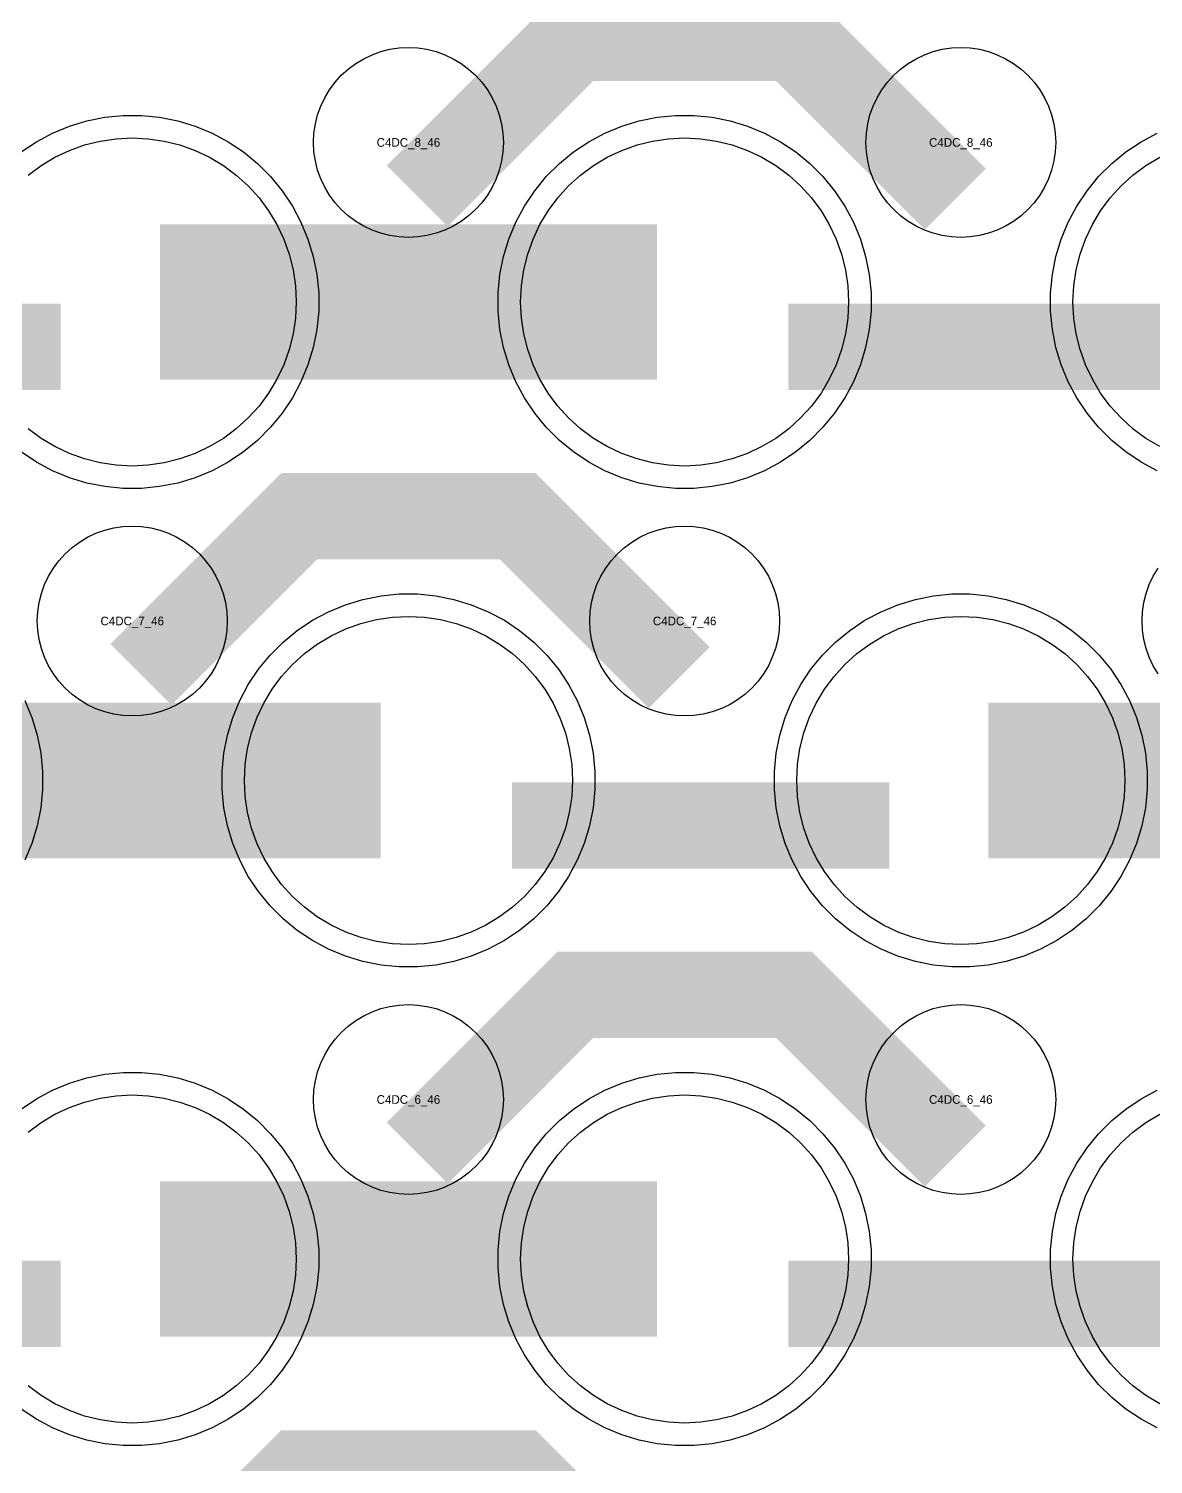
# Model space of a CAD drawing. Extents: x -11880 to 11880, y -14992 to 14992.
# Drawn here: x 2690 to 3015.8, y -14067.6 to -13651.9 of the extents above; entities that cross this region are included whole.
import ezdxf
from ezdxf.enums import TextEntityAlignment as Align

# ---------------------------------------------------------------- set-up
doc = ezdxf.new("R2010")
doc.units = 0
doc.header["$MEASUREMENT"] = 0
for name, color, linetype in [('GDS_775_DT_237', 138, 'CONTINUOUS'), ('RDL1_FS', 34, 'CONTINUOUS'), ('RDL_BS', 160, 'CONTINUOUS')]:
    doc.layers.add(name, color=color, linetype=linetype)

msp = doc.modelspace()

# ---------------------------------------------------------------- linework, layer by layer
at = {"layer": 'RDL1_FS', "color": 241, "true_color": 0xf7abae}
for points in [[(2689.86, -13694.326), (2693.605, -13691.548), (2697.605, -13689.15), (2701.819, -13687.158), (2706.209, -13685.586), (2710.732, -13684.454), (2715.343, -13683.77), (2720, -13683.541), (2724.657, -13683.77), (2729.268, -13684.454), (2733.791, -13685.586), (2738.181, -13687.158), (2742.395, -13689.15), (2746.395, -13691.548), (2750.14, -13694.326), (2753.594, -13697.456), (2756.724, -13700.91), (2759.502, -13704.655), (2761.9, -13708.655), (2763.892, -13712.869), (2765.464, -13717.259), (2766.596, -13721.782), (2767.28, -13726.393), (2767.509, -13731.05), (2767.28, -13735.707), (2766.596, -13740.318), (2765.464, -13744.841), (2763.892, -13749.231), (2761.9, -13753.445), (2759.502, -13757.445), (2756.724, -13761.19), (2753.594, -13764.644), (2750.14, -13767.774), (2746.395, -13770.552), (2742.395, -13772.95), (2738.181, -13774.942), (2733.791, -13776.514), (2729.268, -13777.646), (2724.657, -13778.33), (2720, -13778.559), (2715.343, -13778.33), (2710.732, -13777.646), (2706.209, -13776.514), (2701.819, -13774.942), (2697.605, -13772.95), (2693.605, -13770.552), (2689.86, -13767.774)], [(3017.605, -13772.95), (3013.605, -13770.552), (3009.86, -13767.774), (3006.406, -13764.644), (3003.276, -13761.19), (3000.498, -13757.445), (2998.1, -13753.445), (2996.108, -13749.231), (2994.536, -13744.841), (2993.404, -13740.318), (2992.72, -13735.707), (2992.491, -13731.05), (2992.72, -13726.393), (2993.404, -13721.782), (2994.536, -13717.259), (2996.108, -13712.869), (2998.1, -13708.655), (3000.498, -13704.655), (3003.276, -13700.91), (3006.406, -13697.456), (3009.86, -13694.326), (3013.605, -13691.548), (3017.605, -13689.15)], [(2689.86, -13971.456), (2693.605, -13968.678), (2697.605, -13966.28), (2701.819, -13964.288), (2706.209, -13962.716), (2710.732, -13961.584), (2715.343, -13960.9), (2720, -13960.671), (2724.657, -13960.9), (2729.268, -13961.584), (2733.791, -13962.716), (2738.181, -13964.288), (2742.395, -13966.28), (2746.395, -13968.678), (2750.14, -13971.456), (2753.594, -13974.586), (2756.724, -13978.04), (2759.502, -13981.785), (2761.9, -13985.785), (2763.892, -13989.999), (2765.464, -13994.389), (2766.596, -13998.912), (2767.28, -14003.523), (2767.509, -14008.18), (2767.28, -14012.837), (2766.596, -14017.448), (2765.464, -14021.971), (2763.892, -14026.361), (2761.9, -14030.575), (2759.502, -14034.575), (2756.724, -14038.32), (2753.594, -14041.774), (2750.14, -14044.904), (2746.395, -14047.682), (2742.395, -14050.08), (2738.181, -14052.072), (2733.791, -14053.644), (2729.268, -14054.776), (2724.657, -14055.46), (2720, -14055.689), (2715.343, -14055.46), (2710.732, -14054.776), (2706.209, -14053.644), (2701.819, -14052.072), (2697.605, -14050.08), (2693.605, -14047.682), (2689.86, -14044.904)], [(3017.605, -14050.08), (3013.605, -14047.682), (3009.86, -14044.904), (3006.406, -14041.774), (3003.276, -14038.32), (3000.498, -14034.575), (2998.1, -14030.575), (2996.108, -14026.361), (2994.536, -14021.971), (2993.404, -14017.448), (2992.72, -14012.837), (2992.491, -14008.18), (2992.72, -14003.523), (2993.404, -13998.912), (2994.536, -13994.389), (2996.108, -13989.999), (2998.1, -13985.785), (3000.498, -13981.785), (3003.276, -13978.04), (3006.406, -13974.586), (3009.86, -13971.456), (3013.605, -13968.678), (3017.605, -13966.28)]]:
    msp.add_lwpolyline(points, dxfattribs=at)
for points in [[(2880, -13778.559), (2875.343, -13778.33), (2870.732, -13777.646), (2866.209, -13776.514), (2861.819, -13774.942), (2857.605, -13772.95), (2853.605, -13770.552), (2849.86, -13767.774), (2846.406, -13764.644), (2843.276, -13761.19), (2840.498, -13757.445), (2838.1, -13753.445), (2836.108, -13749.231), (2834.536, -13744.841), (2833.404, -13740.318), (2832.72, -13735.707), (2832.491, -13731.05), (2832.72, -13726.393), (2833.404, -13721.782), (2834.536, -13717.259), (2836.108, -13712.869), (2838.1, -13708.655), (2840.498, -13704.655), (2843.276, -13700.91), (2846.406, -13697.456), (2849.86, -13694.326), (2853.605, -13691.548), (2857.605, -13689.15), (2861.819, -13687.158), (2866.209, -13685.586), (2870.732, -13684.454), (2875.343, -13683.77), (2880, -13683.541), (2884.657, -13683.77), (2889.268, -13684.454), (2893.791, -13685.586), (2898.181, -13687.158), (2902.395, -13689.15), (2906.395, -13691.548), (2910.14, -13694.326), (2913.594, -13697.456), (2916.724, -13700.91), (2919.502, -13704.655), (2921.9, -13708.655), (2923.892, -13712.869), (2925.464, -13717.259), (2926.596, -13721.782), (2927.28, -13726.393), (2927.509, -13731.05), (2927.28, -13735.707), (2926.596, -13740.318), (2925.464, -13744.841), (2923.892, -13749.231), (2921.9, -13753.445), (2919.502, -13757.445), (2916.724, -13761.19), (2913.594, -13764.644), (2910.14, -13767.774), (2906.395, -13770.552), (2902.395, -13772.95), (2898.181, -13774.942), (2893.791, -13776.514), (2889.268, -13777.646), (2884.657, -13778.33)], [(2800, -13917.124), (2795.343, -13916.895), (2790.732, -13916.211), (2786.209, -13915.079), (2781.819, -13913.507), (2777.605, -13911.515), (2773.605, -13909.117), (2769.86, -13906.339), (2766.406, -13903.209), (2763.276, -13899.755), (2760.498, -13896.01), (2758.1, -13892.01), (2756.108, -13887.796), (2754.536, -13883.406), (2753.404, -13878.883), (2752.72, -13874.272), (2752.491, -13869.615), (2752.72, -13864.958), (2753.404, -13860.347), (2754.536, -13855.824), (2756.108, -13851.434), (2758.1, -13847.22), (2760.498, -13843.22), (2763.276, -13839.475), (2766.406, -13836.021), (2769.86, -13832.891), (2773.605, -13830.113), (2777.605, -13827.715), (2781.819, -13825.723), (2786.209, -13824.151), (2790.732, -13823.019), (2795.343, -13822.335), (2800, -13822.106), (2804.657, -13822.335), (2809.268, -13823.019), (2813.791, -13824.151), (2818.181, -13825.723), (2822.395, -13827.715), (2826.395, -13830.113), (2830.14, -13832.891), (2833.594, -13836.021), (2836.724, -13839.475), (2839.502, -13843.22), (2841.9, -13847.22), (2843.892, -13851.434), (2845.464, -13855.824), (2846.596, -13860.347), (2847.28, -13864.958), (2847.509, -13869.615), (2847.28, -13874.272), (2846.596, -13878.883), (2845.464, -13883.406), (2843.892, -13887.796), (2841.9, -13892.01), (2839.502, -13896.01), (2836.724, -13899.755), (2833.594, -13903.209), (2830.14, -13906.339), (2826.395, -13909.117), (2822.395, -13911.515), (2818.181, -13913.507), (2813.791, -13915.079), (2809.268, -13916.211), (2804.657, -13916.895)], [(2960, -13917.124), (2955.343, -13916.895), (2950.732, -13916.211), (2946.209, -13915.079), (2941.819, -13913.507), (2937.605, -13911.515), (2933.605, -13909.117), (2929.86, -13906.339), (2926.406, -13903.209), (2923.276, -13899.755), (2920.498, -13896.01), (2918.1, -13892.01), (2916.108, -13887.796), (2914.536, -13883.406), (2913.404, -13878.883), (2912.72, -13874.272), (2912.491, -13869.615), (2912.72, -13864.958), (2913.404, -13860.347), (2914.536, -13855.824), (2916.108, -13851.434), (2918.1, -13847.22), (2920.498, -13843.22), (2923.276, -13839.475), (2926.406, -13836.021), (2929.86, -13832.891), (2933.605, -13830.113), (2937.605, -13827.715), (2941.819, -13825.723), (2946.209, -13824.151), (2950.732, -13823.019), (2955.343, -13822.335), (2960, -13822.106), (2964.657, -13822.335), (2969.268, -13823.019), (2973.791, -13824.151), (2978.181, -13825.723), (2982.395, -13827.715), (2986.395, -13830.113), (2990.14, -13832.891), (2993.594, -13836.021), (2996.724, -13839.475), (2999.502, -13843.22), (3001.9, -13847.22), (3003.892, -13851.434), (3005.464, -13855.824), (3006.596, -13860.347), (3007.28, -13864.958), (3007.509, -13869.615), (3007.28, -13874.272), (3006.596, -13878.883), (3005.464, -13883.406), (3003.892, -13887.796), (3001.9, -13892.01), (2999.502, -13896.01), (2996.724, -13899.755), (2993.594, -13903.209), (2990.14, -13906.339), (2986.395, -13909.117), (2982.395, -13911.515), (2978.181, -13913.507), (2973.791, -13915.079), (2969.268, -13916.211), (2964.657, -13916.895)], [(2880, -14055.689), (2875.343, -14055.46), (2870.732, -14054.776), (2866.209, -14053.644), (2861.819, -14052.072), (2857.605, -14050.08), (2853.605, -14047.682), (2849.86, -14044.904), (2846.406, -14041.774), (2843.276, -14038.32), (2840.498, -14034.575), (2838.1, -14030.575), (2836.108, -14026.361), (2834.536, -14021.971), (2833.404, -14017.448), (2832.72, -14012.837), (2832.491, -14008.18), (2832.72, -14003.523), (2833.404, -13998.912), (2834.536, -13994.389), (2836.108, -13989.999), (2838.1, -13985.785), (2840.498, -13981.785), (2843.276, -13978.04), (2846.406, -13974.586), (2849.86, -13971.456), (2853.605, -13968.678), (2857.605, -13966.28), (2861.819, -13964.288), (2866.209, -13962.716), (2870.732, -13961.584), (2875.343, -13960.9), (2880, -13960.671), (2884.657, -13960.9), (2889.268, -13961.584), (2893.791, -13962.716), (2898.181, -13964.288), (2902.395, -13966.28), (2906.395, -13968.678), (2910.14, -13971.456), (2913.594, -13974.586), (2916.724, -13978.04), (2919.502, -13981.785), (2921.9, -13985.785), (2923.892, -13989.999), (2925.464, -13994.389), (2926.596, -13998.912), (2927.28, -14003.523), (2927.509, -14008.18), (2927.28, -14012.837), (2926.596, -14017.448), (2925.464, -14021.971), (2923.892, -14026.361), (2921.9, -14030.575), (2919.502, -14034.575), (2916.724, -14038.32), (2913.594, -14041.774), (2910.14, -14044.904), (2906.395, -14047.682), (2902.395, -14050.08), (2898.181, -14052.072), (2893.791, -14053.644), (2889.268, -14054.776), (2884.657, -14055.46)]]:
    msp.add_lwpolyline(points, close=True, dxfattribs=at)
for points in [[(2728.002, -13731.05, 45, 45, 0), (2800.002, -13731.05, 45, 45, 0)], [(2800.002, -13731.05, 45, 45, 0), (2872.002, -13731.05, 45, 45, 0)], [(2648.002, -13869.615, 45, 45, 0), (2720.002, -13869.615, 45, 45, 0)], [(2720.002, -13869.615, 45, 45, 0), (2792.002, -13869.615, 45, 45, 0)], [(2968.002, -13869.615, 45, 45, 0), (3040.002, -13869.615, 45, 45, 0)], [(2728.002, -14008.18, 45, 45, 0), (2800.002, -14008.18, 45, 45, 0)], [(2800.002, -14008.18, 45, 45, 0), (2872.002, -14008.18, 45, 45, 0)]]:
    msp.add_lwpolyline(points, format="xyseb", dxfattribs=at)
at = {"layer": 'RDL_BS'}
for points in [[(2802.562, -13700.364, 25, 25, 0), (2848.377, -13654.549, 25, 25, 0), (2881.93, -13654.549, 25, 25, 0)], [(2958.401, -13701.263, 25, 25, 0), (2911.687, -13654.549, 25, 25, 0), (2881.929, -13654.549, 25, 25, 0)], [(2722.562, -13838.929, 25, 25, 0), (2768.377, -13793.114, 25, 25, 0), (2801.93, -13793.114, 25, 25, 0)], [(2878.401, -13839.828, 25, 25, 0), (2831.687, -13793.114, 25, 25, 0), (2801.929, -13793.114, 25, 25, 0)], [(2802.562, -13977.494, 25, 25, 0), (2848.377, -13931.679, 25, 25, 0), (2881.93, -13931.679, 25, 25, 0)], [(2958.401, -13978.393, 25, 25, 0), (2911.687, -13931.679, 25, 25, 0), (2881.929, -13931.679, 25, 25, 0)], [(2722.562, -14116.059, 25, 25, 0), (2768.377, -14070.244, 25, 25, 0), (2801.93, -14070.244, 25, 25, 0)], [(2878.401, -14116.958, 25, 25, 0), (2831.687, -14070.244, 25, 25, 0), (2801.929, -14070.244, 25, 25, 0)]]:
    msp.add_lwpolyline(points, format="xyseb", dxfattribs=at)
for points in [[(2800, -13712.356), (2797.307, -13712.224), (2794.635, -13711.828), (2792.016, -13711.171), (2789.481, -13710.264), (2787.044, -13709.112), (2784.72, -13707.719), (2782.557, -13706.116), (2780.558, -13704.304), (2778.746, -13702.305), (2777.143, -13700.142), (2775.75, -13697.818), (2774.598, -13695.381), (2773.691, -13692.846), (2773.034, -13690.227), (2772.638, -13687.555), (2772.506, -13684.862), (2772.638, -13682.169), (2773.034, -13679.497), (2773.691, -13676.878), (2774.598, -13674.343), (2775.75, -13671.906), (2777.143, -13669.582), (2778.746, -13667.419), (2780.558, -13665.42), (2782.557, -13663.608), (2784.72, -13662.005), (2787.044, -13660.612), (2789.481, -13659.46), (2792.016, -13658.553), (2794.635, -13657.896), (2797.307, -13657.5), (2800, -13657.368), (2802.693, -13657.5), (2805.365, -13657.896), (2807.984, -13658.553), (2810.519, -13659.46), (2812.956, -13660.612), (2815.28, -13662.005), (2817.443, -13663.608), (2819.442, -13665.42), (2821.254, -13667.419), (2822.857, -13669.582), (2824.25, -13671.906), (2825.402, -13674.343), (2826.309, -13676.878), (2826.966, -13679.497), (2827.362, -13682.169), (2827.494, -13684.862), (2827.362, -13687.555), (2826.966, -13690.227), (2826.309, -13692.846), (2825.402, -13695.381), (2824.25, -13697.818), (2822.857, -13700.142), (2821.254, -13702.305), (2819.442, -13704.304), (2817.443, -13706.116), (2815.28, -13707.719), (2812.956, -13709.112), (2810.519, -13710.264), (2807.984, -13711.171), (2805.365, -13711.828), (2802.693, -13712.224)], [(2960, -13712.356), (2957.307, -13712.224), (2954.635, -13711.828), (2952.016, -13711.171), (2949.481, -13710.264), (2947.044, -13709.112), (2944.72, -13707.719), (2942.557, -13706.116), (2940.558, -13704.304), (2938.746, -13702.305), (2937.143, -13700.142), (2935.75, -13697.818), (2934.598, -13695.381), (2933.691, -13692.846), (2933.034, -13690.227), (2932.638, -13687.555), (2932.506, -13684.862), (2932.638, -13682.169), (2933.034, -13679.497), (2933.691, -13676.878), (2934.598, -13674.343), (2935.75, -13671.906), (2937.143, -13669.582), (2938.746, -13667.419), (2940.558, -13665.42), (2942.557, -13663.608), (2944.72, -13662.005), (2947.044, -13660.612), (2949.481, -13659.46), (2952.016, -13658.553), (2954.635, -13657.896), (2957.307, -13657.5), (2960, -13657.368), (2962.693, -13657.5), (2965.365, -13657.896), (2967.984, -13658.553), (2970.519, -13659.46), (2972.956, -13660.612), (2975.28, -13662.005), (2977.443, -13663.608), (2979.442, -13665.42), (2981.254, -13667.419), (2982.857, -13669.582), (2984.25, -13671.906), (2985.402, -13674.343), (2986.309, -13676.878), (2986.966, -13679.497), (2987.362, -13682.169), (2987.494, -13684.862), (2987.362, -13687.555), (2986.966, -13690.227), (2986.309, -13692.846), (2985.402, -13695.381), (2984.25, -13697.818), (2982.857, -13700.142), (2981.254, -13702.305), (2979.442, -13704.304), (2977.443, -13706.116), (2975.28, -13707.719), (2972.956, -13709.112), (2970.519, -13710.264), (2967.984, -13711.171), (2965.365, -13711.828), (2962.693, -13712.224)], [(2720, -13850.921), (2717.307, -13850.789), (2714.635, -13850.393), (2712.016, -13849.736), (2709.481, -13848.829), (2707.044, -13847.677), (2704.72, -13846.284), (2702.557, -13844.681), (2700.558, -13842.869), (2698.746, -13840.87), (2697.143, -13838.707), (2695.75, -13836.383), (2694.598, -13833.946), (2693.691, -13831.411), (2693.034, -13828.792), (2692.638, -13826.12), (2692.506, -13823.427), (2692.638, -13820.734), (2693.034, -13818.062), (2693.691, -13815.443), (2694.598, -13812.908), (2695.75, -13810.471), (2697.143, -13808.147), (2698.746, -13805.984), (2700.558, -13803.985), (2702.557, -13802.173), (2704.72, -13800.57), (2707.044, -13799.177), (2709.481, -13798.025), (2712.016, -13797.118), (2714.635, -13796.461), (2717.307, -13796.065), (2720, -13795.933), (2722.693, -13796.065), (2725.365, -13796.461), (2727.984, -13797.118), (2730.519, -13798.025), (2732.956, -13799.177), (2735.28, -13800.57), (2737.443, -13802.173), (2739.442, -13803.985), (2741.254, -13805.984), (2742.857, -13808.147), (2744.25, -13810.471), (2745.402, -13812.908), (2746.309, -13815.443), (2746.966, -13818.062), (2747.362, -13820.734), (2747.494, -13823.427), (2747.362, -13826.12), (2746.966, -13828.792), (2746.309, -13831.411), (2745.402, -13833.946), (2744.25, -13836.383), (2742.857, -13838.707), (2741.254, -13840.87), (2739.442, -13842.869), (2737.443, -13844.681), (2735.28, -13846.284), (2732.956, -13847.677), (2730.519, -13848.829), (2727.984, -13849.736), (2725.365, -13850.393), (2722.693, -13850.789)], [(2880, -13850.921), (2877.307, -13850.789), (2874.635, -13850.393), (2872.016, -13849.736), (2869.481, -13848.829), (2867.044, -13847.677), (2864.72, -13846.284), (2862.557, -13844.681), (2860.558, -13842.869), (2858.746, -13840.87), (2857.143, -13838.707), (2855.75, -13836.383), (2854.598, -13833.946), (2853.691, -13831.411), (2853.034, -13828.792), (2852.638, -13826.12), (2852.506, -13823.427), (2852.638, -13820.734), (2853.034, -13818.062), (2853.691, -13815.443), (2854.598, -13812.908), (2855.75, -13810.471), (2857.143, -13808.147), (2858.746, -13805.984), (2860.558, -13803.985), (2862.557, -13802.173), (2864.72, -13800.57), (2867.044, -13799.177), (2869.481, -13798.025), (2872.016, -13797.118), (2874.635, -13796.461), (2877.307, -13796.065), (2880, -13795.933), (2882.693, -13796.065), (2885.365, -13796.461), (2887.984, -13797.118), (2890.519, -13798.025), (2892.956, -13799.177), (2895.28, -13800.57), (2897.443, -13802.173), (2899.442, -13803.985), (2901.254, -13805.984), (2902.857, -13808.147), (2904.25, -13810.471), (2905.402, -13812.908), (2906.309, -13815.443), (2906.966, -13818.062), (2907.362, -13820.734), (2907.494, -13823.427), (2907.362, -13826.12), (2906.966, -13828.792), (2906.309, -13831.411), (2905.402, -13833.946), (2904.25, -13836.383), (2902.857, -13838.707), (2901.254, -13840.87), (2899.442, -13842.869), (2897.443, -13844.681), (2895.28, -13846.284), (2892.956, -13847.677), (2890.519, -13848.829), (2887.984, -13849.736), (2885.365, -13850.393), (2882.693, -13850.789)], [(2800, -13989.486), (2797.307, -13989.354), (2794.635, -13988.958), (2792.016, -13988.301), (2789.481, -13987.394), (2787.044, -13986.242), (2784.72, -13984.849), (2782.557, -13983.246), (2780.558, -13981.434), (2778.746, -13979.435), (2777.143, -13977.272), (2775.75, -13974.948), (2774.598, -13972.511), (2773.691, -13969.976), (2773.034, -13967.357), (2772.638, -13964.685), (2772.506, -13961.992), (2772.638, -13959.299), (2773.034, -13956.627), (2773.691, -13954.008), (2774.598, -13951.473), (2775.75, -13949.036), (2777.143, -13946.712), (2778.746, -13944.549), (2780.558, -13942.55), (2782.557, -13940.738), (2784.72, -13939.135), (2787.044, -13937.742), (2789.481, -13936.59), (2792.016, -13935.683), (2794.635, -13935.026), (2797.307, -13934.63), (2800, -13934.498), (2802.693, -13934.63), (2805.365, -13935.026), (2807.984, -13935.683), (2810.519, -13936.59), (2812.956, -13937.742), (2815.28, -13939.135), (2817.443, -13940.738), (2819.442, -13942.55), (2821.254, -13944.549), (2822.857, -13946.712), (2824.25, -13949.036), (2825.402, -13951.473), (2826.309, -13954.008), (2826.966, -13956.627), (2827.362, -13959.299), (2827.494, -13961.992), (2827.362, -13964.685), (2826.966, -13967.357), (2826.309, -13969.976), (2825.402, -13972.511), (2824.25, -13974.948), (2822.857, -13977.272), (2821.254, -13979.435), (2819.442, -13981.434), (2817.443, -13983.246), (2815.28, -13984.849), (2812.956, -13986.242), (2810.519, -13987.394), (2807.984, -13988.301), (2805.365, -13988.958), (2802.693, -13989.354)], [(2960, -13989.486), (2957.307, -13989.354), (2954.635, -13988.958), (2952.016, -13988.301), (2949.481, -13987.394), (2947.044, -13986.242), (2944.72, -13984.849), (2942.557, -13983.246), (2940.558, -13981.434), (2938.746, -13979.435), (2937.143, -13977.272), (2935.75, -13974.948), (2934.598, -13972.511), (2933.691, -13969.976), (2933.034, -13967.357), (2932.638, -13964.685), (2932.506, -13961.992), (2932.638, -13959.299), (2933.034, -13956.627), (2933.691, -13954.008), (2934.598, -13951.473), (2935.75, -13949.036), (2937.143, -13946.712), (2938.746, -13944.549), (2940.558, -13942.55), (2942.557, -13940.738), (2944.72, -13939.135), (2947.044, -13937.742), (2949.481, -13936.59), (2952.016, -13935.683), (2954.635, -13935.026), (2957.307, -13934.63), (2960, -13934.498), (2962.693, -13934.63), (2965.365, -13935.026), (2967.984, -13935.683), (2970.519, -13936.59), (2972.956, -13937.742), (2975.28, -13939.135), (2977.443, -13940.738), (2979.442, -13942.55), (2981.254, -13944.549), (2982.857, -13946.712), (2984.25, -13949.036), (2985.402, -13951.473), (2986.309, -13954.008), (2986.966, -13956.627), (2987.362, -13959.299), (2987.494, -13961.992), (2987.362, -13964.685), (2986.966, -13967.357), (2986.309, -13969.976), (2985.402, -13972.511), (2984.25, -13974.948), (2982.857, -13977.272), (2981.254, -13979.435), (2979.442, -13981.434), (2977.443, -13983.246), (2975.28, -13984.849), (2972.956, -13986.242), (2970.519, -13987.394), (2967.984, -13988.301), (2965.365, -13988.958), (2962.693, -13989.354)]]:
    msp.add_lwpolyline(points, close=True, dxfattribs=at)
at = {"layer": 'RDL_BS', "color": 241, "true_color": 0xf7abae}
for points in [[(2687.809, -13687.614), (2692.223, -13684.667), (2696.885, -13682.175), (2701.795, -13680.144), (2706.835, -13678.613), (2712.062, -13677.567), (2717.356, -13677.05), (2722.644, -13677.05), (2727.938, -13677.567), (2733.165, -13678.613), (2738.205, -13680.144), (2743.115, -13682.175), (2747.777, -13684.667), (2752.191, -13687.614), (2756.292, -13690.976), (2760.074, -13694.758), (2763.436, -13698.859), (2766.383, -13703.273), (2768.875, -13707.935), (2770.906, -13712.845), (2772.437, -13717.885), (2773.483, -13723.112), (2774, -13728.406), (2774, -13733.694), (2773.483, -13738.988), (2772.437, -13744.215), (2770.906, -13749.255), (2768.875, -13754.165), (2766.383, -13758.827), (2763.436, -13763.241), (2760.074, -13767.342), (2756.292, -13771.124), (2752.191, -13774.486), (2747.777, -13777.433), (2743.115, -13779.925), (2738.205, -13781.956), (2733.165, -13783.487), (2727.938, -13784.533), (2722.644, -13785.05), (2717.356, -13785.05), (2712.062, -13784.533), (2706.835, -13783.487), (2701.795, -13781.956), (2696.885, -13779.925), (2692.223, -13777.433), (2687.809, -13774.486)], [(3016.885, -13779.925), (3012.223, -13777.433), (3007.809, -13774.486), (3003.708, -13771.124), (2999.926, -13767.342), (2996.564, -13763.241), (2993.617, -13758.827), (2991.125, -13754.165), (2989.094, -13749.255), (2987.563, -13744.215), (2986.517, -13738.988), (2986, -13733.694), (2986, -13728.406), (2986.517, -13723.112), (2987.563, -13717.885), (2989.094, -13712.845), (2991.125, -13707.935), (2993.617, -13703.273), (2996.564, -13698.859), (2999.926, -13694.758), (3003.708, -13690.976), (3007.809, -13687.614), (3012.223, -13684.667), (3016.885, -13682.175)], [(2688.875, -13846.5), (2690.906, -13851.41), (2692.437, -13856.45), (2693.483, -13861.677), (2694, -13866.971), (2694, -13872.259), (2693.483, -13877.553), (2692.437, -13882.78), (2690.906, -13887.82), (2688.875, -13892.73)], [(2687.809, -13964.744), (2692.223, -13961.797), (2696.885, -13959.305), (2701.795, -13957.274), (2706.835, -13955.743), (2712.062, -13954.697), (2717.356, -13954.18), (2722.644, -13954.18), (2727.938, -13954.697), (2733.165, -13955.743), (2738.205, -13957.274), (2743.115, -13959.305), (2747.777, -13961.797), (2752.191, -13964.744), (2756.292, -13968.106), (2760.074, -13971.888), (2763.436, -13975.989), (2766.383, -13980.403), (2768.875, -13985.065), (2770.906, -13989.975), (2772.437, -13995.015), (2773.483, -14000.242), (2774, -14005.536), (2774, -14010.824), (2773.483, -14016.118), (2772.437, -14021.345), (2770.906, -14026.385), (2768.875, -14031.295), (2766.383, -14035.957), (2763.436, -14040.371), (2760.074, -14044.472), (2756.292, -14048.254), (2752.191, -14051.616), (2747.777, -14054.563), (2743.115, -14057.055), (2738.205, -14059.086), (2733.165, -14060.617), (2727.938, -14061.663), (2722.644, -14062.18), (2717.356, -14062.18), (2712.062, -14061.663), (2706.835, -14060.617), (2701.795, -14059.086), (2696.885, -14057.055), (2692.223, -14054.563), (2687.809, -14051.616)], [(3016.885, -14057.055), (3012.223, -14054.563), (3007.809, -14051.616), (3003.708, -14048.254), (2999.926, -14044.472), (2996.564, -14040.371), (2993.617, -14035.957), (2991.125, -14031.295), (2989.094, -14026.385), (2987.563, -14021.345), (2986.517, -14016.118), (2986, -14010.824), (2986, -14005.536), (2986.517, -14000.242), (2987.563, -13995.015), (2989.094, -13989.975), (2991.125, -13985.065), (2993.617, -13980.403), (2996.564, -13975.989), (2999.926, -13971.888), (3003.708, -13968.106), (3007.809, -13964.744), (3012.223, -13961.797), (3016.885, -13959.305)]]:
    msp.add_lwpolyline(points, dxfattribs=at)
for points in [[(2877.356, -13785.05), (2872.062, -13784.533), (2866.835, -13783.487), (2861.795, -13781.956), (2856.885, -13779.925), (2852.223, -13777.433), (2847.809, -13774.486), (2843.708, -13771.124), (2839.926, -13767.342), (2836.564, -13763.241), (2833.617, -13758.827), (2831.125, -13754.165), (2829.094, -13749.255), (2827.563, -13744.215), (2826.517, -13738.988), (2826, -13733.694), (2826, -13728.406), (2826.517, -13723.112), (2827.563, -13717.885), (2829.094, -13712.845), (2831.125, -13707.935), (2833.617, -13703.273), (2836.564, -13698.859), (2839.926, -13694.758), (2843.708, -13690.976), (2847.809, -13687.614), (2852.223, -13684.667), (2856.885, -13682.175), (2861.795, -13680.144), (2866.835, -13678.613), (2872.062, -13677.567), (2877.356, -13677.05), (2882.644, -13677.05), (2887.938, -13677.567), (2893.165, -13678.613), (2898.205, -13680.144), (2903.115, -13682.175), (2907.777, -13684.667), (2912.191, -13687.614), (2916.292, -13690.976), (2920.074, -13694.758), (2923.436, -13698.859), (2926.383, -13703.273), (2928.875, -13707.935), (2930.906, -13712.845), (2932.437, -13717.885), (2933.483, -13723.112), (2934, -13728.406), (2934, -13733.694), (2933.483, -13738.988), (2932.437, -13744.215), (2930.906, -13749.255), (2928.875, -13754.165), (2926.383, -13758.827), (2923.436, -13763.241), (2920.074, -13767.342), (2916.292, -13771.124), (2912.191, -13774.486), (2907.777, -13777.433), (2903.115, -13779.925), (2898.205, -13781.956), (2893.165, -13783.487), (2887.938, -13784.533), (2882.644, -13785.05)], [(2797.356, -13923.615), (2792.062, -13923.098), (2786.835, -13922.052), (2781.795, -13920.521), (2776.885, -13918.49), (2772.223, -13915.998), (2767.809, -13913.051), (2763.708, -13909.689), (2759.926, -13905.907), (2756.564, -13901.806), (2753.617, -13897.392), (2751.125, -13892.73), (2749.094, -13887.82), (2747.563, -13882.78), (2746.517, -13877.553), (2746, -13872.259), (2746, -13866.971), (2746.517, -13861.677), (2747.563, -13856.45), (2749.094, -13851.41), (2751.125, -13846.5), (2753.617, -13841.838), (2756.564, -13837.424), (2759.926, -13833.323), (2763.708, -13829.541), (2767.809, -13826.179), (2772.223, -13823.232), (2776.885, -13820.74), (2781.795, -13818.709), (2786.835, -13817.178), (2792.062, -13816.132), (2797.356, -13815.615), (2802.644, -13815.615), (2807.938, -13816.132), (2813.165, -13817.178), (2818.205, -13818.709), (2823.115, -13820.74), (2827.777, -13823.232), (2832.191, -13826.179), (2836.292, -13829.541), (2840.074, -13833.323), (2843.436, -13837.424), (2846.383, -13841.838), (2848.875, -13846.5), (2850.906, -13851.41), (2852.437, -13856.45), (2853.483, -13861.677), (2854, -13866.971), (2854, -13872.259), (2853.483, -13877.553), (2852.437, -13882.78), (2850.906, -13887.82), (2848.875, -13892.73), (2846.383, -13897.392), (2843.436, -13901.806), (2840.074, -13905.907), (2836.292, -13909.689), (2832.191, -13913.051), (2827.777, -13915.998), (2823.115, -13918.49), (2818.205, -13920.521), (2813.165, -13922.052), (2807.938, -13923.098), (2802.644, -13923.615)], [(2957.356, -13923.615), (2952.062, -13923.098), (2946.835, -13922.052), (2941.795, -13920.521), (2936.885, -13918.49), (2932.223, -13915.998), (2927.809, -13913.051), (2923.708, -13909.689), (2919.926, -13905.907), (2916.564, -13901.806), (2913.617, -13897.392), (2911.125, -13892.73), (2909.094, -13887.82), (2907.563, -13882.78), (2906.517, -13877.553), (2906, -13872.259), (2906, -13866.971), (2906.517, -13861.677), (2907.563, -13856.45), (2909.094, -13851.41), (2911.125, -13846.5), (2913.617, -13841.838), (2916.564, -13837.424), (2919.926, -13833.323), (2923.708, -13829.541), (2927.809, -13826.179), (2932.223, -13823.232), (2936.885, -13820.74), (2941.795, -13818.709), (2946.835, -13817.178), (2952.062, -13816.132), (2957.356, -13815.615), (2962.644, -13815.615), (2967.938, -13816.132), (2973.165, -13817.178), (2978.205, -13818.709), (2983.115, -13820.74), (2987.777, -13823.232), (2992.191, -13826.179), (2996.292, -13829.541), (3000.074, -13833.323), (3003.436, -13837.424), (3006.383, -13841.838), (3008.875, -13846.5), (3010.906, -13851.41), (3012.437, -13856.45), (3013.483, -13861.677), (3014, -13866.971), (3014, -13872.259), (3013.483, -13877.553), (3012.437, -13882.78), (3010.906, -13887.82), (3008.875, -13892.73), (3006.383, -13897.392), (3003.436, -13901.806), (3000.074, -13905.907), (2996.292, -13909.689), (2992.191, -13913.051), (2987.777, -13915.998), (2983.115, -13918.49), (2978.205, -13920.521), (2973.165, -13922.052), (2967.938, -13923.098), (2962.644, -13923.615)], [(2877.356, -14062.18), (2872.062, -14061.663), (2866.835, -14060.617), (2861.795, -14059.086), (2856.885, -14057.055), (2852.223, -14054.563), (2847.809, -14051.616), (2843.708, -14048.254), (2839.926, -14044.472), (2836.564, -14040.371), (2833.617, -14035.957), (2831.125, -14031.295), (2829.094, -14026.385), (2827.563, -14021.345), (2826.517, -14016.118), (2826, -14010.824), (2826, -14005.536), (2826.517, -14000.242), (2827.563, -13995.015), (2829.094, -13989.975), (2831.125, -13985.065), (2833.617, -13980.403), (2836.564, -13975.989), (2839.926, -13971.888), (2843.708, -13968.106), (2847.809, -13964.744), (2852.223, -13961.797), (2856.885, -13959.305), (2861.795, -13957.274), (2866.835, -13955.743), (2872.062, -13954.697), (2877.356, -13954.18), (2882.644, -13954.18), (2887.938, -13954.697), (2893.165, -13955.743), (2898.205, -13957.274), (2903.115, -13959.305), (2907.777, -13961.797), (2912.191, -13964.744), (2916.292, -13968.106), (2920.074, -13971.888), (2923.436, -13975.989), (2926.383, -13980.403), (2928.875, -13985.065), (2930.906, -13989.975), (2932.437, -13995.015), (2933.483, -14000.242), (2934, -14005.536), (2934, -14010.824), (2933.483, -14016.118), (2932.437, -14021.345), (2930.906, -14026.385), (2928.875, -14031.295), (2926.383, -14035.957), (2923.436, -14040.371), (2920.074, -14044.472), (2916.292, -14048.254), (2912.191, -14051.616), (2907.777, -14054.563), (2903.115, -14057.055), (2898.205, -14059.086), (2893.165, -14060.617), (2887.938, -14061.663), (2882.644, -14062.18)]]:
    msp.add_lwpolyline(points, close=True, dxfattribs=at)
for points in [[(2590.016, -13744.063, 25, 25, 0), (2699.281, -13744.063, 25, 25, 0)], [(2910.016, -13744.063, 25, 25, 0), (3019.281, -13744.063, 25, 25, 0)], [(2830.016, -13882.628, 25, 25, 0), (2939.281, -13882.628, 25, 25, 0)], [(2590.016, -14021.193, 25, 25, 0), (2699.281, -14021.193, 25, 25, 0)], [(2910.016, -14021.193, 25, 25, 0), (3019.281, -14021.193, 25, 25, 0)]]:
    msp.add_lwpolyline(points, format="xyseb", dxfattribs=at)
at = {"layer": 'RDL_BS'}
msp.add_lwpolyline([(3017.143, -13838.707), (3015.75, -13836.383), (3014.598, -13833.946), (3013.691, -13831.411), (3013.034, -13828.792), (3012.638, -13826.12), (3012.506, -13823.427), (3012.638, -13820.734), (3013.034, -13818.062), (3013.691, -13815.443), (3014.598, -13812.908), (3015.75, -13810.471), (3017.143, -13808.147)], dxfattribs=at)

# ---------------------------------------------------------------- texts
at = {"layer": 'GDS_775_DT_237'}
for s, p in [('C4DC_8_46', (2800, -13684.862)), ('C4DC_8_46', (2800, -13684.862)), ('C4DC_8_46', (2960, -13684.862)), ('C4DC_8_46', (2960, -13684.862)), ('C4DC_7_46', (2720, -13823.427)), ('C4DC_7_46', (2720, -13823.427)), ('C4DC_7_46', (2880, -13823.427)), ('C4DC_7_46', (2880, -13823.427)), ('C4DC_6_46', (2800, -13961.992)), ('C4DC_6_46', (2800, -13961.992)), ('C4DC_6_46', (2960, -13961.992)), ('C4DC_6_46', (2960, -13961.992))]:
    msp.add_text(s, height=2.5, dxfattribs=at).set_placement(p, align=Align.MIDDLE_CENTER)

doc.saveas('drawing.dxf')
